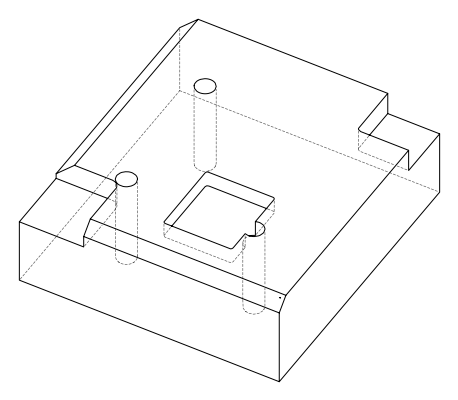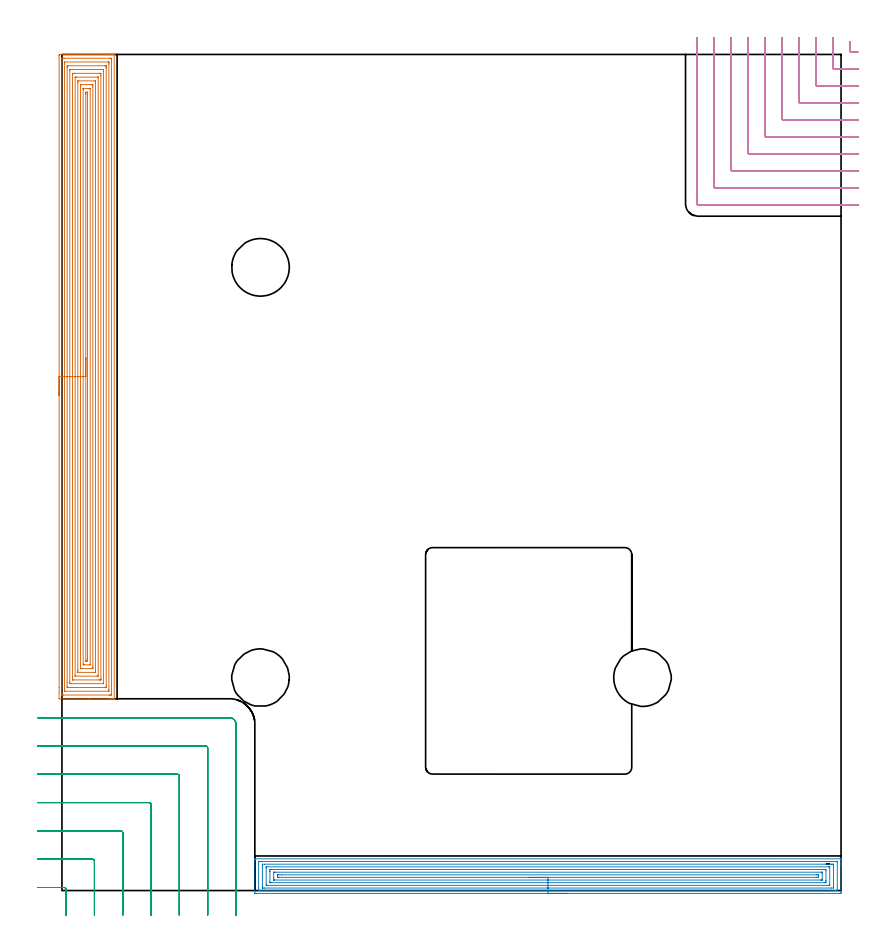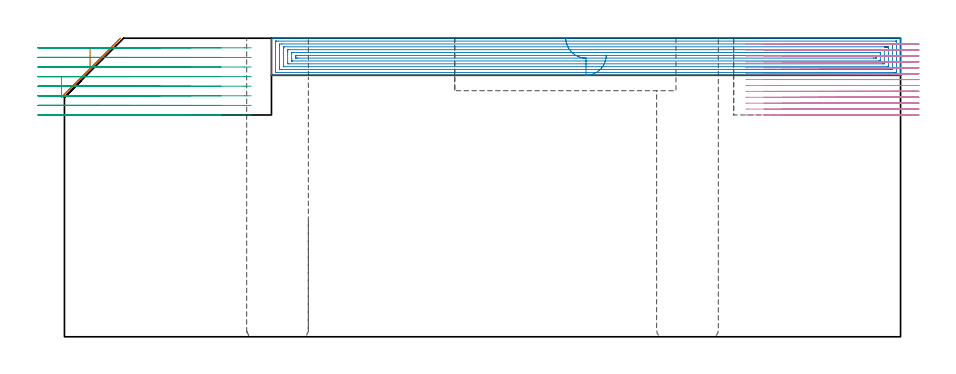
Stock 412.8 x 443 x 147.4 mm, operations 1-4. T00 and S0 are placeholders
(PLAN: 8 operations, 4 tool changes, 215.3 min)
(1 AREA_MILL | FG_CHAMFER_SURFACE | UGT0205_001 | 30.36 min | 149189 mm3)
(2 AREA_MILL_1 | FG_CHAMFER_SURFACE_1 | UGT0205_001 | 17.67 min | 53289 mm3)
(3 MILL_CORNER_NOTCH_RECTANGULAR | CORNER_NOTCH_RECTANGULAR | UGT0201_094 | Follow Part, ap 5, ae 75% | 14.86 min | 387162 mm3)
(4 MILL_CORNER_NOTCH_RECTANGULAR_1 | CORNER_NOTCH_RECTANGULAR_1 | NXT0201_011 | Follow Part, ap 3, ae 75% | 27.4 min | 267300 mm3)
(5 MILL_RECTANGULAR_POCKET | POCKET_RECTANGULAR_STRAIGHT | NXT0201_008 | Follow Part, ap 1.5, ae 75% | 105.24 min | 339168 mm3)
(6 MILL_THROUGH_HOLE_FROM_SOLID_MATERIAL | STEP1HOLE | NXT0201_007 | Circular | 6.58 min | 107279 mm3)
(7 MILL_THROUGH_HOLE_FROM_SOLID_MATERIAL_1 | STEP1HOLE_1 | NXT0201_007 | Circular | 6.58 min | 102203 mm3)
(8 MILL_THROUGH_HOLE_FROM_SOLID_MATERIAL_2 | STEP1HOLE_2 | NXT0201_007 | Circular | 6.58 min | 107343 mm3)
(TOOL UGT0205_001 | Chamfer Mill 20 x 3 x 45 deg. | D20 FL50 Z2)
(TOOL UGT0201_094 | End mill 20 mm | D20 FL38 Z4)
(TOOL NXT0201_011 | ENDMILL 12mm [2P460-1200-NA 1630] | D12 FL38 Z6)
(TOOL NXT0201_008 | ENDMILL 6mm [2P460-0600-NA 1630] | D6 FL26 Z6)
(TOOL NXT0201_007 | ENDMILL 25mm [R216.25-25050GCK54P 1620] | D25 R3 FL54 Z5)
(OP 1 AREA_MILL)
G17 G21 G94 G90
T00 M6
G54
G17 G0 G90 X-1.5 Y262.3 S1061 M3
G43 Z157.4 H0
Z128.2
G94 G1 Y262.338 Z127.328 F250.
Y262.452 Z126.464
Y262.641 Z125.612
Y262.903 Z124.78
Y263.237 Z123.974
Y263.64 Z123.2
Y264.109 Z122.464
Y264.64 Z121.772
Y265.229 Z121.129
Y265.872 Z120.54
Y266.564 Z120.009
Y267.3 Z119.54
Y268.074 Z119.137
Y268.88 Z118.803
Y269.712 Z118.541
Y270.564 Z118.352
Y271.428 Z118.238
Y272.3 Z118.2
Y442.389
X-1.496 Y442.808 Z118.202
X-1.492 Y442.99 Z118.206
X-1.306 Y443. Z118.391
X23.091 Z142.787
X24.579 Z144.273
X25.136 Z144.833
X25.461 Z145.158
X26.019 Z145.715
X26.344 Z146.039
X26.996 Z146.695
X27.352 Z147.051
X27.689 Y442.994 Z147.38
X27.697 Y442.992 Z147.388
X27.7 Y442.835 Z147.4
Y101.765
X27.697 Y101.608 Z147.388
X27.689 Y101.606 Z147.38
X27.351 Y101.6 Z147.051
X26.996 Z146.695
X26.344 Z146.039
X25.136 Z144.833
X24.579 Z144.273
X14.362 Z134.059
X-1.307 Y101.601 Z118.39
X-1.492 Y101.61 Z118.206
X-1.499 Y101.795 Z118.199
X-1.5 Y107.526 Z118.2
Y272.3
X-0.086 Z119.614
X-0.085 Y440.812 Z119.615
X-0.084 Y440.916 Z119.616
X-0.081 Y440.967 Z119.619
X-0.08 Y440.985 Z119.62
X-0.046 Y440.99 Z119.654
X0.348 Y440.998 Z120.048
X0.739 Y440.999 Z120.439
X1.229 Y441. Z120.929
X25.461 Y440.999 Z145.161
X25.955 Y440.997 Z145.655
X26.176 Y440.99 Z145.876
X26.279 Y440.983 Z145.979
X26.285 Y440.664 Z145.985
Y440.603
Y103.788
X26.284 Y103.684 Z145.984
X26.281 Y103.633 Z145.981
X26.28 Y103.615 Z145.98
X26.246 Y103.61 Z145.946
X25.852 Y103.602 Z145.552
X25.461 Y103.601 Z145.161
X24.971 Y103.6 Z144.671
X0.739 Y103.601 Z120.439
X0.245 Y103.603 Z119.945
X0.024 Y103.61 Z119.724
X-0.079 Y103.617 Z119.621
X-0.085 Y103.937 Z119.615
Y103.997
X-0.086 Y272.3 Z119.614
X1.329 Z121.029
Y438.221
X1.332 Y438.817 Z121.032
X1.335 Y438.964 Z121.035
X1.339 Y438.99 Z121.039
X1.381 Y438.995 Z121.081
X1.442 Y438.999 Z121.142
X24.398 Y439. Z144.098
X24.579 Y438.997 Z144.279
X24.759 Y438.992 Z144.459
X24.865 Y438.986 Z144.565
X24.868 Y438.916 Z144.568
X24.87 Y438.817 Z144.57
X24.871 Y438.521 Z144.571
X24.872 Y437.925 Z144.572
X24.871 Y106.379 Z144.571
X24.868 Y105.783 Z144.568
X24.865 Y105.636 Z144.565
X24.861 Y105.61 Z144.561
X24.819 Y105.605 Z144.519
X24.758 Y105.601 Z144.458
X1.802 Y105.6 Z121.502
X1.622 Y105.603 Z121.322
X1.441 Y105.608 Z121.141
X1.335 Y105.614 Z121.035
X1.332 Y105.684 Z121.032
X1.33 Y105.783 Z121.03
X1.329 Y106.079 Z121.029
X1.328 Y106.675 Z121.028
X1.329 Y272.3 Z121.029
X2.743 Z122.443
X2.744 Y436.139 Z122.444
X2.749 Y436.784 Z122.449
X2.756 Y436.99 Z122.456
X2.962 Y436.995 Z122.662
X3.387 Y437. Z123.087
X3.419 Z123.119
X22.844 Z142.544
X23.244 Y436.995 Z142.944
X23.439 Y436.99 Z143.139
X23.45 Y436.881 Z143.15
X23.456 Y436.381 Z143.156
X23.457 Y436.139 Z143.157
Y435.487
X23.456 Y108.461 Z143.156
X23.451 Y107.816 Z143.151
X23.444 Y107.61 Z143.144
X23.238 Y107.605 Z142.938
X22.813 Y107.6 Z142.513
X22.781 Z142.481
X3.356 Z123.056
X2.956 Y107.605 Z122.656
X2.761 Y107.61 Z122.461
X2.75 Y107.719 Z122.45
X2.744 Y108.219 Z122.444
X2.743 Y110.247 Z122.443
Y272.3
X4.157 Z123.857
Y434.583
X4.16 Y434.812 Z123.86
X4.164 Y434.964 Z123.864
X4.167 Y434.992 Z123.867
X4.172 Y434.994 Z123.872
X4.191 Y434.997 Z123.891
X4.27 Y434.999 Z123.97
X21.29 Y435. Z140.99
X21.93 Y434.996 Z141.63
X22.02 Y434.993 Z141.72
X22.029 Y434.991 Z141.729
X22.036 Y434.97 Z141.736
X22.039 Y434.85 Z141.739
X22.042 Y434.697 Z141.742
X22.043 Y434.468 Z141.743
Y434.353
Y110.017
X22.04 Y109.788 Z141.74
X22.036 Y109.636 Z141.736
X22.033 Y109.608 Z141.733
X22.028 Y109.606 Z141.728
X22.009 Y109.603 Z141.709
X21.93 Y109.601 Z141.63
X4.91 Y109.6 Z124.61
X4.27 Y109.604 Z123.97
X4.18 Y109.607 Z123.88
X4.171 Y109.609 Z123.871
X4.164 Y109.629 Z123.864
X4.161 Y109.75 Z123.861
X4.158 Y109.902 Z123.858
X4.157 Y110.362 Z123.857
Y272.3
X5.571 Z125.271
X5.572 Y432.568 Z125.272
X5.573 Y432.803 Z125.273
X5.575 Y432.92 Z125.275
X5.578 Y432.976 Z125.278
X5.584 Y432.991 Z125.284
X5.613 Y432.995 Z125.313
X6.036 Y432.999 Z125.736
X6.492 Y433. Z126.192
X20.164 Y432.999 Z139.864
X20.621 Y432.998 Z140.321
X20.625 Y432.994 Z140.325
X20.627 Y432.992 Z140.327
X20.629 Y431.675 Z140.329
Y112.033
X20.627 Y111.797 Z140.327
X20.625 Y111.68 Z140.325
X20.622 Y111.624 Z140.322
X20.616 Y111.609 Z140.316
X20.587 Y111.605 Z140.287
X20.164 Y111.601 Z139.864
X19.708 Y111.6 Z139.408
X6.036 Z125.736
X5.579 Y111.602 Z125.279
X5.575 Y111.606 Z125.275
X5.573 Y111.608 Z125.273
X5.571 Y112.925 Z125.271
Y272.3
X6.985 Z126.685
X6.986 Y430.714 Z126.686
X6.987 Y430.782 Z126.687
X6.992 Y430.979 Z126.692
X7.371 Y430.993 Z127.071
X7.588 Y430.999 Z127.288
X19.154 Z138.854
X19.175 Y430.998 Z138.875
X19.194 Y430.994 Z138.894
X19.208 Y430.988 Z138.908
X19.21 Y430.966 Z138.91
X19.214 Y430.849 Z138.914
Y113.886
X19.213 Y113.818 Z138.913
X19.208 Y113.622 Z138.908
X18.829 Y113.607 Z138.529
X18.612 Y113.601 Z138.312
X7.046 Z126.746
X7.025 Y113.602 Z126.725
X7.006 Y113.606 Z126.706
X6.992 Y113.612 Z126.692
X6.99 Y113.634 Z126.69
X6.986 Y113.751 Z126.686
X6.985 Y272.3 Z126.685
X8.4 Z128.1
Y428.103
X8.401 Y428.391 Z128.101
X8.407 Y428.996 Z128.107
X8.681 Y429. Z128.381
X17.511 Z137.211
X17.793 Y428.996 Z137.493
X17.798 Y428.71 Z137.498
X17.8 Y428.103 Z137.5
Y427.814
Y116.497
X17.799 Y116.209 Z137.499
X17.793 Y115.604 Z137.493
X17.519 Y115.6 Z137.219
X8.685 Z128.385
X8.407 Y115.604 Z128.107
X8.402 Y115.89 Z128.102
X8.4 Y116.497 Z128.1
Y116.786
Y272.3
X9.814 Z129.514
Y426.069
X9.815 Y426.318 Z129.515
X9.82 Y426.956 Z129.52
X9.824 Y426.99 Z129.524
X9.861 Y426.993 Z129.561
X9.945 Y426.997 Z129.645
X10.114 Y426.999 Z129.814
X10.451 Y427. Z130.151
X15.074 Z134.774
X15.749 Y426.997 Z135.449
X15.962 Y426.995 Z135.662
X16.379 Y426.973 Z136.079
X16.384 Y426.568 Z136.084
X16.386 Y425.425 Z136.086
Y118.531
X16.385 Y118.283 Z136.085
X16.38 Y117.644 Z136.08
X16.376 Y117.61 Z136.076
X16.339 Y117.607 Z136.039
X16.255 Y117.603 Z135.955
X16.086 Y117.601 Z135.786
X15.749 Y117.6 Z135.449
X11.126 Z130.826
X10.451 Y117.603 Z130.151
X10.238 Y117.605 Z129.938
X9.821 Y117.627 Z129.521
X9.816 Y118.032 Z129.516
X9.814 Y119.175 Z129.514
Y272.3
X11.228 Z130.928
Y424.639
X11.23 Y424.746 Z130.93
X11.235 Y424.96 Z130.935
X11.239 Y424.992 Z130.939
X11.248 Y424.994 Z130.948
X11.276 Y424.997 Z130.976
X11.334 Y424.999 Z131.034
X14.404 Z134.104
X14.866 Y424.995 Z134.566
X14.931 Y424.991 Z134.631
X14.965 Y424.987 Z134.665
X14.972 Y424.532 Z134.672
Y119.961
X14.97 Y119.854 Z134.67
X14.965 Y119.64 Z134.665
X14.961 Y119.608 Z134.661
X14.952 Y119.606 Z134.652
X14.924 Y119.603 Z134.624
X14.866 Y119.601 Z134.566
X11.797 Z131.497
X11.334 Y119.605 Z131.034
X11.269 Y119.608 Z130.969
X11.235 Y119.612 Z130.935
X11.228 Y120.068 Z130.928
Y272.3
X12.642 Z132.342
Y421.853
X12.643 Y422.315 Z132.343
X12.647 Y422.746 Z132.347
X12.649 Y422.968 Z132.349
X12.858 Y422.991 Z132.558
X13.1 Y422.995 Z132.8
X13.351 Y422.994 Z133.051
X13.518 Y422.99 Z133.218
X13.552 Y422.98 Z133.252
X13.554 Y422.956 Z133.254
X13.556 Y422.9 Z133.256
X13.557 Y422.746 Z133.257
X13.558 Y122.747 Z133.258
X13.557 Y122.285 Z133.257
X13.553 Y121.854 Z133.253
X13.551 Y121.632 Z133.251
X13.342 Y121.609 Z133.042
X13.1 Y121.605 Z132.8
X12.849 Y121.606 Z132.549
X12.682 Y121.61 Z132.382
X12.648 Y121.62 Z132.348
X12.646 Y121.644 Z132.346
X12.644 Y121.7 Z132.344
X12.643 Y121.854 Z132.343
X12.642 Y272.3 Z132.342
Y273.172 Z132.38
Y274.037 Z132.494
Y274.888 Z132.683
Y275.72 Z132.945
Y276.526 Z133.279
Y277.3 Z133.682
Y278.036 Z134.151
Y278.728 Z134.682
Y279.371 Z135.271
Y279.96 Z135.914
Y280.492 Z136.606
Y280.96 Z137.342
Y281.363 Z138.116
Y281.697 Z138.922
Y281.959 Z139.754
Y282.148 Z140.606
Y282.262 Z141.471
Y282.3 Z142.342
G0 Z157.4
M5
M2
(OP 2 AREA_MILL_1)
G17 G21 G94 G90
T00 M6
G54
G17 G0 G90 X267.5 Y-1.5 S1061 M3
G43 Z157.4 H0
Z139.1
G94 G1 X267.462 Z138.228 F250.
X267.348 Z137.364
X267.159 Z136.512
X266.897 Z135.68
X266.563 Z134.874
X266.16 Z134.1
X265.692 Z133.364
X265.16 Z132.672
X264.571 Z132.029
X263.928 Z131.44
X263.236 Z130.908
X262.5 Z130.44
X261.726 Z130.037
X260.92 Z129.703
X260.088 Z129.441
X259.236 Z129.252
X258.372 Z129.138
X257.5 Z129.1
X102.828
X102.32 Y-1.495 Z129.103
X102.21 Y-1.492 Z129.106
X102.2 Y-1.377 Z129.22
Y13.171 Z143.766
Y15.54 Z146.134
Y16.249 Z146.849
Y16.49 Z147.089
X102.203 Y16.647 Z147.24
X102.21 Y16.798 Z147.389
X102.381 Y16.8 Z147.4
X412.619
X412.79 Y16.798 Z147.389
X412.797 Y16.647 Z147.24
X412.8 Y16.49 Z147.089
Y16.249 Z146.848
Y15.54 Z146.134
Y14.308 Z144.905
Y13.786 Z144.381
Y13.171 Z143.766
Y-0.501 Z130.097
X412.795 Y-1.116 Z129.481
X412.79 Y-1.493 Z129.105
X412.56 Y-1.496 Z129.102
X412.172 Y-1.5 Z129.1
X257.5
Y-0.086 Z130.514
X104.616 Y-0.085 Z130.515
X104.458 Y-0.084 Z130.516
X104.258 Y-0.08 Z130.52
X104.215 Y-0.079 Z130.521
X104.209 Y-0.052 Z130.548
X104.205 Y-0.018 Z130.582
X104.201 Y0.168 Z130.768
X104.2 Y15.07 Z145.67
X104.203 Y15.207 Z145.807
X104.207 Y15.315 Z145.915
X104.211 Y15.379 Z145.979
X104.248 Y15.38 Z145.98
X104.616 Y15.385 Z145.985
X104.773
X105.51 Y15.386 Z145.986
X410.384 Y15.385 Z145.985
X410.542 Y15.384 Z145.984
X410.742 Y15.38 Z145.98
X410.785 Y15.379 Z145.979
X410.791 Y15.352 Z145.952
X410.795 Y15.318 Z145.918
X410.799 Y15.133 Z145.733
X410.8 Y0.23 Z130.83
X410.797 Y0.093 Z130.693
X410.793 Y-0.015 Z130.585
X410.789 Y-0.079 Z130.521
X410.752 Y-0.08 Z130.52
X410.384 Y-0.084 Z130.516
X410.227 Y-0.085 Z130.515
X409.49 Y-0.086 Z130.514
X257.5
Y1.328 Z131.928
X107.298 Y1.329 Z131.929
X106.592 Y1.33 Z131.93
X106.404 Y1.332 Z131.932
X106.225 Y1.335 Z131.935
X106.21 Y1.514 Z132.114
X106.203 Y1.711 Z132.311
X106.2 Y2.39 Z132.99
Y2.59 Z133.19
X106.201 Y13.109 Z143.709
X106.21 Y13.786 Z144.386
X106.222 Y13.965 Z144.565
X107.298 Y13.971 Z144.571
X407.702
X408.408 Y13.97 Z144.57
X408.596 Y13.968 Z144.568
X408.775 Y13.965 Z144.565
X408.79 Y13.786 Z144.386
X408.797 Y13.59 Z144.19
X408.8 Y12.91 Z143.51
Y12.71 Z143.31
X408.799 Y2.191 Z132.791
X408.79 Y1.514 Z132.114
X408.778 Y1.336 Z131.936
X407.702 Y1.329 Z131.929
X257.5 Y1.328 Z131.928
Y2.743 Z133.343
X108.727
X108.349 Y2.744 Z133.344
X108.285 Y2.746 Z133.346
X108.224 Y2.749 Z133.349
X108.21 Y2.834 Z133.434
X108.2 Y3.259 Z133.859
Y12.026 Z142.626
X108.203 Y12.468 Z143.068
X108.206 Y12.521 Z143.121
X108.209 Y12.544 Z143.144
X108.233 Y12.55 Z143.15
X108.374 Y12.554 Z143.154
X108.552 Y12.557 Z143.157
X406.273
X406.651 Y12.556 Z143.156
X406.715 Y12.554 Z143.154
X406.776 Y12.551 Z143.151
X406.79 Y12.466 Z143.066
X406.8 Y12.041 Z142.641
Y3.275 Z133.875
X406.797 Y2.832 Z133.432
X406.794 Y2.779 Z133.379
X406.791 Y2.756 Z133.356
X406.767 Y2.75 Z133.35
X406.626 Y2.746 Z133.346
X406.448 Y2.743 Z133.343
X257.5
Y4.157 Z134.757
X110.861
X110.432 Y4.161 Z134.761
X110.226 Y4.164 Z134.764
X110.21 Y4.279 Z134.879
X110.201 Y4.804 Z135.404
X110.2 Y10.064 Z140.664
X110.201 Y10.28 Z140.88
X110.209 Y10.932 Z141.532
X110.224 Y11.136 Z141.736
X110.434 Y11.139 Z141.739
X110.888 Y11.143 Z141.743
X404.139
X404.568 Y11.139 Z141.739
X404.774 Y11.136 Z141.736
X404.79 Y11.021 Z141.621
X404.799 Y10.496 Z141.096
X404.8 Y5.236 Z135.836
X404.799 Y5.02 Z135.62
X404.791 Y4.368 Z134.968
X404.776 Y4.164 Z134.764
X404.566 Y4.161 Z134.761
X404.112 Y4.157 Z134.757
X257.5
Y5.571 Z136.171
X112.663 Y5.572 Z136.172
X112.33 Y5.574 Z136.174
X112.236 Y5.576 Z136.176
X112.215 Y5.578 Z136.178
X112.21 Y5.588 Z136.188
X112.206 Y5.625 Z136.225
X112.202 Y5.746 Z136.346
X112.2 Y6.773 Z137.373
Y9.403 Z140.003
X112.201 Y9.63 Z140.23
X112.203 Y9.687 Z140.287
X112.207 Y9.714 Z140.314
X112.21 Y9.722 Z140.322
X112.221 Y9.724 Z140.324
X112.332 Y9.727 Z140.327
X112.663 Y9.729 Z140.329
X113.224
X402.337 Y9.728 Z140.328
X402.669 Y9.726 Z140.326
X402.764 Y9.724 Z140.324
X402.785 Y9.722 Z140.322
X402.79 Y9.712 Z140.312
X402.794 Y9.675 Z140.275
X402.798 Y9.554 Z140.154
X402.8 Y9.403 Z140.003
Y8.95 Z139.55
Y5.897 Z136.497
X402.799 Y5.67 Z136.27
X402.797 Y5.613 Z136.213
X402.793 Y5.586 Z136.186
X402.79 Y5.578 Z136.178
X402.779 Y5.576 Z136.176
X402.668 Y5.573 Z136.173
X402.337 Y5.571 Z136.171
X401.776
X257.5
Y6.985 Z137.585
X115.129
X114.451 Y6.987 Z137.587
X114.23 Y6.989 Z137.589
X114.209 Y6.992 Z137.592
X114.207 Y6.998 Z137.598
X114.202 Y7.018 Z137.618
X114.2 Y7.65 Z138.25
X114.201 Y7.895 Z138.495
X114.206 Y8.141 Z138.741
X114.21 Y8.299 Z138.899
X114.282 Y8.308 Z138.908
X114.451 Y8.311 Z138.911
X114.668 Y8.313 Z138.913
X116.455 Y8.315 Z138.915
X399.872
X400.549 Y8.313 Z138.913
X400.77 Y8.311 Z138.911
X400.791 Y8.308 Z138.908
X400.793 Y8.302 Z138.902
X400.798 Y8.283 Z138.883
X400.799 Y7.65 Z138.25
Y7.405 Z138.005
X400.794 Y7.159 Z137.759
X400.79 Y7.001 Z137.601
X400.718 Y6.992 Z137.592
X400.549 Y6.989 Z137.589
X400.332 Y6.987 Z137.587
X399.655 Y6.985 Z137.585
X399.439
X257.5
X256.628 Z137.623
X255.764 Z137.737
X254.912 Z137.926
X254.08 Z138.188
X253.274 Z138.522
X252.5 Z138.925
X251.764 Z139.394
X251.072 Z139.925
X250.429 Z140.514
X249.84 Z141.157
X249.308 Z141.85
X248.84 Z142.585
X248.437 Z143.359
X248.103 Z144.165
X247.841 Z144.997
X247.652 Z145.849
X247.538 Z146.714
X247.5 Z147.585
G0 Z157.4
M5
M2
(OP 3 MILL_CORNER_NOTCH_RECTANGULAR)
G17 G21 G94 G90
T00 M6
G54
G17 G0 G90 X2.2 Y-13. S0 M3
G43 Z157.4 H0
Z142.662
G94 G1 Y-10. F250.
Y0.607 F500.
G3 X1.207 Y1.6 R1.
G1 X-10.
X-13. F250.
G0 Z157.4
X17.2 Y-13.
Z142.662
G1 Y-10.
Y15.606 F500.
G3 X16.206 Y16.6 R1.
G1 X-10.
X-13. F250.
G0 Z157.4
X32.2 Y-13.
Z142.662
G1 Y-10.
Y30.606 F500.
G3 X31.206 Y31.6 R1.
G1 X-10.
X-13. F250.
G0 Z157.4
X47.2 Y-13.
Z142.662
G1 Y-10.
Y45.606 F500.
G3 X46.206 Y46.6 R1.
G1 X-10.
X-13. F250.
G0 Z157.4
X62.2 Y-13.
Z142.662
G1 Y-10.
Y60.605 F500.
G3 X61.205 Y61.6 R1.
G1 X-10.
X-13. F250.
G0 Z157.4
X77.2 Y-13.
Z142.662
G1 Y-10.
Y75.605 F500.
G3 X76.205 Y76.6 R1.
G1 X-10.
X-13. F250.
G0 Z157.4
X92.2 Y-13.
Z142.662
G1 Y-10.
Y88.2 F500.
G3 X88.8 Y91.6 R3.4
G1 X-10.
X-13. F250.
G0 Z157.4
X2.2 Y-13.
Z137.925
G1 Y-10.
Y0.607 F500.
G3 X1.207 Y1.6 R1.
G1 X-10.
X-13. F250.
G0 Z157.4
X17.2 Y-13.
Z137.925
G1 Y-10.
Y15.606 F500.
G3 X16.206 Y16.6 R1.
G1 X-10.
X-13. F250.
G0 Z157.4
X32.2 Y-13.
Z137.925
G1 Y-10.
Y30.606 F500.
G3 X31.206 Y31.6 R1.
G1 X-10.
X-13. F250.
G0 Z157.4
X47.2 Y-13.
Z137.925
G1 Y-10.
Y45.606 F500.
G3 X46.206 Y46.6 R1.
G1 X-10.
X-13. F250.
G0 Z157.4
X62.2 Y-13.
Z137.925
G1 Y-10.
Y60.605 F500.
G3 X61.205 Y61.6 R1.
G1 X-10.
X-13. F250.
G0 Z157.4
X77.2 Y-13.
Z137.925
G1 Y-10.
Y75.605 F500.
G3 X76.205 Y76.6 R1.
G1 X-10.
X-13. F250.
G0 Z157.4
X92.2 Y-13.
Z137.925
G1 Y-10.
Y88.2 F500.
G3 X88.8 Y91.6 R3.4
G1 X-10.
X-13. F250.
G0 Z157.4
X2.2 Y-13.
Z133.187
G1 Y-10.
Y0.607 F500.
G3 X1.207 Y1.6 R1.
G1 X-10.
X-13. F250.
G0 Z157.4
X17.2 Y-13.
Z133.187
G1 Y-10.
Y15.606 F500.
G3 X16.206 Y16.6 R1.
G1 X-10.
X-13. F250.
G0 Z157.4
X32.2 Y-13.
Z133.187
G1 Y-10.
Y30.606 F500.
G3 X31.206 Y31.6 R1.
G1 X-10.
X-13. F250.
G0 Z157.4
X47.2 Y-13.
Z133.187
G1 Y-10.
Y45.606 F500.
G3 X46.206 Y46.6 R1.
G1 X-10.
X-13. F250.
G0 Z157.4
X62.2 Y-13.
Z133.187
G1 Y-10.
Y60.605 F500.
G3 X61.205 Y61.6 R1.
G1 X-10.
X-13. F250.
G0 Z157.4
X77.2 Y-13.
Z133.187
G1 Y-10.
Y75.605 F500.
G3 X76.205 Y76.6 R1.
G1 X-10.
X-13. F250.
G0 Z157.4
X92.2 Y-13.
Z133.187
G1 Y-10.
Y88.2 F500.
G3 X88.8 Y91.6 R3.4
G1 X-10.
X-13. F250.
G0 Z157.4
X2.2 Y-13.
Z128.45
G1 Y-10.
Y0.607 F500.
G3 X1.207 Y1.6 R1.
G1 X-10.
X-13. F250.
G0 Z157.4
X17.2 Y-13.
Z128.45
G1 Y-10.
Y15.606 F500.
G3 X16.206 Y16.6 R1.
G1 X-10.
X-13. F250.
G0 Z157.4
X32.2 Y-13.
Z128.45
G1 Y-10.
Y30.606 F500.
G3 X31.206 Y31.6 R1.
G1 X-10.
X-13. F250.
G0 Z157.4
X47.2 Y-13.
Z128.45
G1 Y-10.
Y45.606 F500.
G3 X46.206 Y46.6 R1.
G1 X-10.
X-13. F250.
G0 Z157.4
X62.2 Y-13.
Z128.45
G1 Y-10.
Y60.605 F500.
G3 X61.205 Y61.6 R1.
G1 X-10.
X-13. F250.
G0 Z157.4
X77.2 Y-13.
Z128.45
G1 Y-10.
Y75.605 F500.
G3 X76.205 Y76.6 R1.
G1 X-10.
X-13. F250.
G0 Z157.4
X92.2 Y-13.
Z128.45
G1 Y-10.
Y88.2 F500.
G3 X88.8 Y91.6 R3.4
G1 X-10.
X-13. F250.
G0 Z157.4
X2.2 Y-13.
Z123.712
G1 Y-10.
Y0.607 F500.
G3 X1.207 Y1.6 R1.
G1 X-10.
X-13. F250.
G0 Z157.4
X17.2 Y-13.
Z123.712
G1 Y-10.
Y15.606 F500.
G3 X16.206 Y16.6 R1.
G1 X-10.
X-13. F250.
G0 Z157.4
X32.2 Y-13.
Z123.712
G1 Y-10.
Y30.606 F500.
G3 X31.206 Y31.6 R1.
G1 X-10.
X-13. F250.
G0 Z157.4
X47.2 Y-13.
Z123.712
G1 Y-10.
Y45.606 F500.
G3 X46.206 Y46.6 R1.
G1 X-10.
X-13. F250.
G0 Z157.4
X62.2 Y-13.
Z123.712
G1 Y-10.
Y60.605 F500.
G3 X61.205 Y61.6 R1.
G1 X-10.
X-13. F250.
G0 Z157.4
X77.2 Y-13.
Z123.712
G1 Y-10.
Y75.605 F500.
G3 X76.205 Y76.6 R1.
G1 X-10.
X-13. F250.
G0 Z157.4
X92.2 Y-13.
Z123.712
G1 Y-10.
Y88.2 F500.
G3 X88.8 Y91.6 R3.4
G1 X-10.
X-13. F250.
G0 Z157.4
X2.2 Y-13.
Z118.975
G1 Y-10.
Y0.607 F500.
G3 X1.207 Y1.6 R1.
G1 X-10.
X-13. F250.
G0 Z157.4
X17.2 Y-13.
Z118.975
G1 Y-10.
Y15.606 F500.
G3 X16.206 Y16.6 R1.
G1 X-10.
X-13. F250.
G0 Z157.4
X32.2 Y-13.
Z118.975
G1 Y-10.
Y30.606 F500.
G3 X31.206 Y31.6 R1.
G1 X-10.
X-13. F250.
G0 Z157.4
X47.2 Y-13.
Z118.975
G1 Y-10.
Y45.606 F500.
G3 X46.206 Y46.6 R1.
G1 X-10.
X-13. F250.
G0 Z157.4
X62.2 Y-13.
Z118.975
G1 Y-10.
Y60.605 F500.
G3 X61.205 Y61.6 R1.
G1 X-10.
X-13. F250.
G0 Z157.4
X77.2 Y-13.
Z118.975
G1 Y-10.
Y75.605 F500.
G3 X76.205 Y76.6 R1.
G1 X-10.
X-13. F250.
G0 Z157.4
X92.2 Y-13.
Z118.975
G1 Y-10.
Y88.2 F500.
G3 X88.8 Y91.6 R3.4
G1 X-10.
X-13. F250.
G0 Z157.4
X2.2 Y-13.
Z114.237
G1 Y-10.
Y0.607 F500.
G3 X1.207 Y1.6 R1.
G1 X-10.
X-13. F250.
G0 Z157.4
X17.2 Y-13.
Z114.237
G1 Y-10.
Y15.607 F500.
G3 X16.206 Y16.6 R1.
G1 X-10.
X-13. F250.
G0 Z157.4
X32.2 Y-13.
Z114.237
G1 Y-10.
Y30.606 F500.
G3 X31.206 Y31.6 R1.
G1 X-10.
X-13. F250.
G0 Z157.4
X47.2 Y-13.
Z114.237
G1 Y-10.
Y45.606 F500.
G3 X46.206 Y46.6 R1.
G1 X-10.
X-13. F250.
G0 Z157.4
X62.2 Y-13.
Z114.237
G1 Y-10.
Y60.605 F500.
G3 X61.205 Y61.6 R1.
G1 X-10.
X-13. F250.
G0 Z157.4
X77.2 Y-13.
Z114.237
G1 Y-10.
Y75.605 F500.
G3 X76.205 Y76.6 R1.
G1 X-10.
X-13. F250.
G0 Z157.4
X92.2 Y-13.
Z114.237
G1 Y-10.
Y88.2 F500.
G3 X88.8 Y91.6 R3.4
G1 X-10.
X-13. F250.
G0 Z157.4
X2.2 Y-13.
Z109.5
G1 Y-10.
Y0.607 F500.
G3 X1.207 Y1.6 R1.
G1 X-10.
X-13. F250.
G0 Z157.4
X17.2 Y-13.
Z109.5
G1 Y-10.
Y15.607 F500.
G3 X16.206 Y16.6 R1.
G1 X-10.
X-13. F250.
G0 Z157.4
X32.2 Y-13.
Z109.5
G1 Y-10.
Y30.606 F500.
G3 X31.206 Y31.6 R1.
G1 X-10.
X-13. F250.
G0 Z157.4
X47.2 Y-13.
Z109.5
G1 Y-10.
Y45.606 F500.
G3 X46.206 Y46.6 R1.
G1 X-10.
X-13. F250.
G0 Z157.4
X62.2 Y-13.
Z109.5
G1 Y-10.
Y60.605 F500.
G3 X61.205 Y61.6 R1.
G1 X-10.
X-13. F250.
G0 Z157.4
X77.2 Y-13.
Z109.5
G1 Y-10.
Y75.605 F500.
G3 X76.205 Y76.6 R1.
G1 X-10.
X-13. F250.
G0 Z157.4
X92.2 Y-13.
Z109.5
G1 Y-10.
Y88.2 F500.
G3 X88.8 Y91.6 R3.4
G1 X-10.
X-13. F250.
G0 Z157.4
M5
M2
(OP 4 MILL_CORNER_NOTCH_RECTANGULAR_1)
G17 G21 G94 G90
T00 M6
G54
G17 G0 G90 X417.4 Y449.852 S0 M3
G43 Z157.4 H1
Z144.485
G94 G1 Y446.852 F250.
Y444.894
G3 X417.994 Y444.3 R0.6
G1 X418.657
X421.657
G0 Z157.4
X408.4 Y452.
Z144.485
G1 Y449.
Y435.894 F500.
G3 X408.994 Y435.3 R0.6
G1 X418.8
X421.8 F250.
G0 Z157.4
X399.4 Y452.
Z144.485
G1 Y449.
Y426.895 F500.
G3 X399.995 Y426.3 R0.6
G1 X418.8
X421.8 F250.
G0 Z157.4
X390.4 Y452.
Z144.485
G1 Y449.
Y417.895 F500.
G3 X390.995 Y417.3 R0.6
G1 X418.8
X421.8 F250.
G0 Z157.4
X381.4 Y452.
Z144.485
G1 Y449.
Y408.895 F500.
G3 X381.995 Y408.3 R0.6
G1 X418.8
X421.8 F250.
G0 Z157.4
X372.4 Y452.
Z144.485
G1 Y449.
Y399.896 F500.
G3 X372.996 Y399.3 R0.6
G1 X418.8
X421.8 F250.
G0 Z157.4
X363.4 Y452.
Z144.485
G1 Y449.
Y390.896 F500.
G3 X363.996 Y390.3 R0.6
G1 X418.8
X421.8 F250.
G0 Z157.4
X354.4 Y452.
Z144.485
G1 Y449.
Y381.896 F500.
G3 X354.996 Y381.3 R0.6
G1 X418.8
X421.8 F250.
G0 Z157.4
X345.4 Y452.
Z144.485
G1 Y449.
Y372.896 F500.
G3 X345.996 Y372.3 R0.6
G1 X418.8
X421.8 F250.
G0 Z157.4
X336.4 Y452.
Z144.485
G1 Y449.
Y363.896 F500.
G3 X336.996 Y363.3 R0.6
G1 X418.8
X421.8 F250.
G0 Z157.4
X417.4 Y449.852
Z141.569
G1 Y446.852
Y444.894
G3 X417.994 Y444.3 R0.6
G1 X418.657
X421.657
G0 Z157.4
X408.4 Y452.
Z141.569
G1 Y449.
Y435.895 F500.
G3 X408.995 Y435.3 R0.6
G1 X418.8
X421.8 F250.
G0 Z157.4
X399.4 Y452.
Z141.569
G1 Y449.
Y426.895 F500.
G3 X399.995 Y426.3 R0.6
G1 X418.8
X421.8 F250.
G0 Z157.4
X390.4 Y452.
Z141.569
G1 Y449.
Y417.895 F500.
G3 X390.995 Y417.3 R0.6
G1 X418.8
X421.8 F250.
G0 Z157.4
X381.4 Y452.
Z141.569
G1 Y449.
Y408.895 F500.
G3 X381.995 Y408.3 R0.6
G1 X418.8
X421.8 F250.
G0 Z157.4
X372.4 Y452.
Z141.569
G1 Y449.
Y399.896 F500.
G3 X372.996 Y399.3 R0.6
G1 X418.8
X421.8 F250.
G0 Z157.4
X363.4 Y452.
Z141.569
G1 Y449.
Y390.896 F500.
G3 X363.996 Y390.3 R0.6
G1 X418.8
X421.8 F250.
G0 Z157.4
X354.4 Y452.
Z141.569
G1 Y449.
Y381.896 F500.
G3 X354.996 Y381.3 R0.6
G1 X418.8
X421.8 F250.
G0 Z157.4
X345.4 Y452.
Z141.569
G1 Y449.
Y372.896 F500.
G3 X345.996 Y372.3 R0.6
G1 X418.8
X421.8 F250.
G0 Z157.4
X336.4 Y452.
Z141.569
G1 Y449.
Y363.896 F500.
G3 X336.996 Y363.3 R0.6
G1 X418.8
X421.8 F250.
G0 Z157.4
X417.4 Y449.852
Z138.654
G1 Y446.852
Y444.894
G3 X417.994 Y444.3 R0.6
G1 X418.657
X421.657
G0 Z157.4
X408.4 Y452.
Z138.654
G1 Y449.
Y435.894 F500.
G3 X408.994 Y435.3 R0.6
G1 X418.8
X421.8 F250.
G0 Z157.4
X399.4 Y452.
Z138.654
G1 Y449.
Y426.895 F500.
G3 X399.995 Y426.3 R0.6
G1 X418.8
X421.8 F250.
G0 Z157.4
X390.4 Y452.
Z138.654
G1 Y449.
Y417.895 F500.
G3 X390.995 Y417.3 R0.6
G1 X418.8
X421.8 F250.
G0 Z157.4
X381.4 Y452.
Z138.654
G1 Y449.
Y408.895 F500.
G3 X381.995 Y408.3 R0.6
G1 X418.8
X421.8 F250.
G0 Z157.4
X372.4 Y452.
Z138.654
G1 Y449.
Y399.896 F500.
G3 X372.996 Y399.3 R0.6
G1 X418.8
X421.8 F250.
G0 Z157.4
X363.4 Y452.
Z138.654
G1 Y449.
Y390.896 F500.
G3 X363.996 Y390.3 R0.6
G1 X418.8
X421.8 F250.
G0 Z157.4
X354.4 Y452.
Z138.654
G1 Y449.
Y381.896 F500.
G3 X354.996 Y381.3 R0.6
G1 X418.8
X421.8 F250.
G0 Z157.4
X345.4 Y452.
Z138.654
G1 Y449.
Y372.896 F500.
G3 X345.996 Y372.3 R0.6
G1 X418.8
X421.8 F250.
G0 Z157.4
X336.4 Y452.
Z138.654
G1 Y449.
Y363.896 F500.
G3 X336.996 Y363.3 R0.6
G1 X418.8
X421.8 F250.
G0 Z157.4
X417.4 Y449.852
Z135.738
G1 Y446.852
Y444.894
G3 X417.994 Y444.3 R0.6
G1 X418.657
X421.657
G0 Z157.4
X408.4 Y452.
Z135.738
G1 Y449.
Y435.894 F500.
G3 X408.994 Y435.3 R0.6
G1 X418.8
X421.8 F250.
G0 Z157.4
X399.4 Y452.
Z135.738
G1 Y449.
Y426.895 F500.
G3 X399.995 Y426.3 R0.6
G1 X418.8
X421.8 F250.
G0 Z157.4
X390.4 Y452.
Z135.738
G1 Y449.
Y417.895 F500.
G3 X390.995 Y417.3 R0.6
G1 X418.8
X421.8 F250.
G0 Z157.4
X381.4 Y452.
Z135.738
G1 Y449.
Y408.895 F500.
G3 X381.995 Y408.3 R0.6
G1 X418.8
X421.8 F250.
G0 Z157.4
X372.4 Y452.
Z135.738
G1 Y449.
Y399.896 F500.
G3 X372.996 Y399.3 R0.6
G1 X418.8
X421.8 F250.
G0 Z157.4
X363.4 Y452.
Z135.738
G1 Y449.
Y390.896 F500.
G3 X363.996 Y390.3 R0.6
G1 X418.8
X421.8 F250.
G0 Z157.4
X354.4 Y452.
Z135.738
G1 Y449.
Y381.896 F500.
G3 X354.996 Y381.3 R0.6
G1 X418.8
X421.8 F250.
G0 Z157.4
X345.4 Y452.
Z135.738
G1 Y449.
Y372.896 F500.
G3 X345.996 Y372.3 R0.6
G1 X418.8
X421.8 F250.
G0 Z157.4
X336.4 Y452.
Z135.738
G1 Y449.
Y363.896 F500.
G3 X336.996 Y363.3 R0.6
G1 X418.8
X421.8 F250.
G0 Z157.4
X417.4 Y449.852
Z132.823
G1 Y446.852
Y444.894
G3 X417.994 Y444.3 R0.6
G1 X418.657
X421.657
G0 Z157.4
X408.4 Y452.
Z132.823
G1 Y449.
Y435.894 F500.
G3 X408.994 Y435.3 R0.6
G1 X418.8
X421.8 F250.
G0 Z157.4
X399.4 Y452.
Z132.823
G1 Y449.
Y426.895 F500.
G3 X399.995 Y426.3 R0.6
G1 X418.8
X421.8 F250.
G0 Z157.4
X390.4 Y452.
Z132.823
G1 Y449.
Y417.895 F500.
G3 X390.995 Y417.3 R0.6
G1 X418.8
X421.8 F250.
G0 Z157.4
X381.4 Y452.
Z132.823
G1 Y449.
Y408.895 F500.
G3 X381.995 Y408.3 R0.6
G1 X418.8
X421.8 F250.
G0 Z157.4
X372.4 Y452.
Z132.823
G1 Y449.
Y399.896 F500.
G3 X372.996 Y399.3 R0.6
G1 X418.8
X421.8 F250.
G0 Z157.4
X363.4 Y452.
Z132.823
G1 Y449.
Y390.896 F500.
G3 X363.996 Y390.3 R0.6
G1 X418.8
X421.8 F250.
G0 Z157.4
X354.4 Y452.
Z132.823
G1 Y449.
Y381.896 F500.
G3 X354.996 Y381.3 R0.6
G1 X418.8
X421.8 F250.
G0 Z157.4
X345.4 Y452.
Z132.823
G1 Y449.
Y372.896 F500.
G3 X345.996 Y372.3 R0.6
G1 X418.8
X421.8 F250.
G0 Z157.4
X336.4 Y452.
Z132.823
G1 Y449.
Y363.896 F500.
G3 X336.996 Y363.3 R0.6
G1 X418.8
X421.8 F250.
G0 Z157.4
X417.4 Y449.852
Z129.908
G1 Y446.852
Y444.894
G3 X417.994 Y444.3 R0.6
G1 X418.657
X421.657
G0 Z157.4
X408.4 Y452.
Z129.908
G1 Y449.
Y435.895 F500.
G3 X408.995 Y435.3 R0.6
G1 X418.8
X421.8 F250.
G0 Z157.4
X399.4 Y452.
Z129.908
G1 Y449.
Y426.895 F500.
G3 X399.995 Y426.3 R0.6
G1 X418.8
X421.8 F250.
G0 Z157.4
X390.4 Y452.
Z129.908
G1 Y449.
Y417.895 F500.
G3 X390.995 Y417.3 R0.6
G1 X418.8
X421.8 F250.
G0 Z157.4
X381.4 Y452.
Z129.908
G1 Y449.
Y408.895 F500.
G3 X381.995 Y408.3 R0.6
G1 X418.8
X421.8 F250.
G0 Z157.4
X372.4 Y452.
Z129.908
G1 Y449.
Y399.896 F500.
G3 X372.996 Y399.3 R0.6
G1 X418.8
X421.8 F250.
G0 Z157.4
X363.4 Y452.
Z129.908
G1 Y449.
Y390.896 F500.
G3 X363.996 Y390.3 R0.6
G1 X418.8
X421.8 F250.
G0 Z157.4
X354.4 Y452.
Z129.908
G1 Y449.
Y381.896 F500.
G3 X354.996 Y381.3 R0.6
G1 X418.8
X421.8 F250.
G0 Z157.4
X345.4 Y452.
Z129.908
G1 Y449.
Y372.896 F500.
G3 X345.996 Y372.3 R0.6
G1 X418.8
X421.8 F250.
G0 Z157.4
X336.4 Y452.
Z129.908
G1 Y449.
Y363.896 F500.
G3 X336.996 Y363.3 R0.6
G1 X418.8
X421.8 F250.
G0 Z157.4
X417.4 Y449.852
Z126.992
G1 Y446.852
Y444.894
G3 X417.994 Y444.3 R0.6
G1 X418.657
X421.657
G0 Z157.4
X408.4 Y452.
Z126.992
G1 Y449.
Y435.895 F500.
G3 X408.995 Y435.3 R0.6
G1 X418.8
X421.8 F250.
G0 Z157.4
X399.4 Y452.
Z126.992
G1 Y449.
Y426.895 F500.
G3 X399.995 Y426.3 R0.6
G1 X418.8
X421.8 F250.
G0 Z157.4
X390.4 Y452.
Z126.992
G1 Y449.
Y417.895 F500.
G3 X390.995 Y417.3 R0.6
G1 X418.8
X421.8 F250.
G0 Z157.4
X381.4 Y452.
Z126.992
G1 Y449.
Y408.895 F500.
G3 X381.995 Y408.3 R0.6
G1 X418.8
X421.8 F250.
G0 Z157.4
X372.4 Y452.
Z126.992
G1 Y449.
Y399.896 F500.
G3 X372.996 Y399.3 R0.6
G1 X418.8
X421.8 F250.
G0 Z157.4
X363.4 Y452.
Z126.992
G1 Y449.
Y390.896 F500.
G3 X363.996 Y390.3 R0.6
G1 X418.8
X421.8 F250.
G0 Z157.4
X354.4 Y452.
Z126.992
G1 Y449.
Y381.896 F500.
G3 X354.996 Y381.3 R0.6
G1 X418.8
X421.8 F250.
G0 Z157.4
X345.4 Y452.
Z126.992
G1 Y449.
Y372.896 F500.
G3 X345.996 Y372.3 R0.6
G1 X418.8
X421.8 F250.
G0 Z157.4
X336.4 Y452.
Z126.992
G1 Y449.
Y363.896 F500.
G3 X336.996 Y363.3 R0.6
G1 X418.8
X421.8 F250.
G0 Z157.4
X417.4 Y449.852
Z124.077
G1 Y446.852
Y444.894
G3 X417.994 Y444.3 R0.6
G1 X418.657
X421.657
G0 Z157.4
X408.4 Y452.
Z124.077
G1 Y449.
Y435.894 F500.
G3 X408.994 Y435.3 R0.6
G1 X418.8
X421.8 F250.
G0 Z157.4
X399.4 Y452.
Z124.077
G1 Y449.
Y426.895 F500.
G3 X399.995 Y426.3 R0.6
G1 X418.8
X421.8 F250.
G0 Z157.4
X390.4 Y452.
Z124.077
G1 Y449.
Y417.895 F500.
G3 X390.995 Y417.3 R0.6
G1 X418.8
X421.8 F250.
G0 Z157.4
X381.4 Y452.
Z124.077
G1 Y449.
Y408.895 F500.
G3 X381.995 Y408.3 R0.6
G1 X418.8
X421.8 F250.
G0 Z157.4
X372.4 Y452.
Z124.077
G1 Y449.
Y399.896 F500.
G3 X372.996 Y399.3 R0.6
G1 X418.8
X421.8 F250.
G0 Z157.4
X363.4 Y452.
Z124.077
G1 Y449.
Y390.896 F500.
G3 X363.996 Y390.3 R0.6
G1 X418.8
X421.8 F250.
G0 Z157.4
X354.4 Y452.
Z124.077
G1 Y449.
Y381.896 F500.
G3 X354.996 Y381.3 R0.6
G1 X418.8
X421.8 F250.
G0 Z157.4
X345.4 Y452.
Z124.077
G1 Y449.
Y372.896 F500.
G3 X345.996 Y372.3 R0.6
G1 X418.8
X421.8 F250.
G0 Z157.4
X336.4 Y452.
Z124.077
G1 Y449.
Y363.896 F500.
G3 X336.996 Y363.3 R0.6
G1 X418.8
X421.8 F250.
G0 Z157.4
X417.4 Y449.852
Z121.162
G1 Y446.852
Y444.894
G3 X417.994 Y444.3 R0.6
G1 X418.657
X421.657
G0 Z157.4
X408.4 Y452.
Z121.162
G1 Y449.
Y435.894 F500.
G3 X408.994 Y435.3 R0.6
G1 X418.8
X421.8 F250.
G0 Z157.4
X399.4 Y452.
Z121.162
G1 Y449.
Y426.895 F500.
G3 X399.995 Y426.3 R0.6
G1 X418.8
X421.8 F250.
G0 Z157.4
X390.4 Y452.
Z121.162
G1 Y449.
Y417.895 F500.
G3 X390.995 Y417.3 R0.6
G1 X418.8
X421.8 F250.
G0 Z157.4
X381.4 Y452.
Z121.162
G1 Y449.
Y408.895 F500.
G3 X381.995 Y408.3 R0.6
G1 X418.8
X421.8 F250.
G0 Z157.4
X372.4 Y452.
Z121.162
G1 Y449.
Y399.896 F500.
G3 X372.996 Y399.3 R0.6
G1 X418.8
X421.8 F250.
G0 Z157.4
X363.4 Y452.
Z121.162
G1 Y449.
Y390.896 F500.
G3 X363.996 Y390.3 R0.6
G1 X418.8
X421.8 F250.
G0 Z157.4
X354.4 Y452.
Z121.162
G1 Y449.
Y381.896 F500.
G3 X354.996 Y381.3 R0.6
G1 X418.8
X421.8 F250.
G0 Z157.4
X345.4 Y452.
Z121.162
G1 Y449.
Y372.896 F500.
G3 X345.996 Y372.3 R0.6
G1 X418.8
X421.8 F250.
G0 Z157.4
X336.4 Y452.
Z121.162
G1 Y449.
Y363.896 F500.
G3 X336.996 Y363.3 R0.6
G1 X418.8
X421.8 F250.
G0 Z157.4
X417.4 Y449.852
Z118.246
G1 Y446.852
Y444.894
G3 X417.994 Y444.3 R0.6
G1 X418.657
X421.657
G0 Z157.4
X408.4 Y452.
Z118.246
G1 Y449.
Y435.895 F500.
G3 X408.995 Y435.3 R0.6
G1 X418.8
X421.8 F250.
G0 Z157.4
X399.4 Y452.
Z118.246
G1 Y449.
Y426.895 F500.
G3 X399.995 Y426.3 R0.6
G1 X418.8
X421.8 F250.
G0 Z157.4
X390.4 Y452.
Z118.246
G1 Y449.
Y417.895 F500.
G3 X390.995 Y417.3 R0.6
G1 X418.8
X421.8 F250.
G0 Z157.4
X381.4 Y452.
Z118.246
G1 Y449.
Y408.895 F500.
G3 X381.995 Y408.3 R0.6
G1 X418.8
X421.8 F250.
G0 Z157.4
X372.4 Y452.
Z118.246
G1 Y449.
Y399.896 F500.
G3 X372.996 Y399.3 R0.6
G1 X418.8
X421.8 F250.
G0 Z157.4
X363.4 Y452.
Z118.246
G1 Y449.
Y390.896 F500.
G3 X363.996 Y390.3 R0.6
G1 X418.8
X421.8 F250.
G0 Z157.4
X354.4 Y452.
Z118.246
G1 Y449.
Y381.896 F500.
G3 X354.996 Y381.3 R0.6
G1 X418.8
X421.8 F250.
G0 Z157.4
X345.4 Y452.
Z118.246
G1 Y449.
Y372.896 F500.
G3 X345.996 Y372.3 R0.6
G1 X418.8
X421.8 F250.
G0 Z157.4
X336.4 Y452.
Z118.246
G1 Y449.
Y363.896 F500.
G3 X336.996 Y363.3 R0.6
G1 X418.8
X421.8 F250.
G0 Z157.4
X417.4 Y449.852
Z115.331
G1 Y446.852
Y444.894
G3 X417.994 Y444.3 R0.6
G1 X418.657
X421.657
G0 Z157.4
X408.4 Y452.
Z115.331
G1 Y449.
Y435.895 F500.
G3 X408.995 Y435.3 R0.6
G1 X418.8
X421.8 F250.
G0 Z157.4
X399.4 Y452.
Z115.331
G1 Y449.
Y426.895 F500.
G3 X399.995 Y426.3 R0.6
G1 X418.8
X421.8 F250.
G0 Z157.4
X390.4 Y452.
Z115.331
G1 Y449.
Y417.895 F500.
G3 X390.995 Y417.3 R0.6
G1 X418.8
X421.8 F250.
G0 Z157.4
X381.4 Y452.
Z115.331
G1 Y449.
Y408.895 F500.
G3 X381.995 Y408.3 R0.6
G1 X418.8
X421.8 F250.
G0 Z157.4
X372.4 Y452.
Z115.331
G1 Y449.
Y399.896 F500.
G3 X372.996 Y399.3 R0.6
G1 X418.8
X421.8 F250.
G0 Z157.4
X363.4 Y452.
Z115.331
G1 Y449.
Y390.896 F500.
G3 X363.996 Y390.3 R0.6
G1 X418.8
X421.8 F250.
G0 Z157.4
X354.4 Y452.
Z115.331
G1 Y449.
Y381.896 F500.
G3 X354.996 Y381.3 R0.6
G1 X418.8
X421.8 F250.
G0 Z157.4
X345.4 Y452.
Z115.331
G1 Y449.
Y372.896 F500.
G3 X345.996 Y372.3 R0.6
G1 X418.8
X421.8 F250.
G0 Z157.4
X336.4 Y452.
Z115.331
G1 Y449.
Y363.896 F500.
G3 X336.996 Y363.3 R0.6
G1 X418.8
X421.8 F250.
G0 Z157.4
X417.4 Y449.852
Z112.415
G1 Y446.852
Y444.894
G3 X417.994 Y444.3 R0.6
G1 X418.657
X421.657
G0 Z157.4
X408.4 Y452.
Z112.415
G1 Y449.
Y435.894 F500.
G3 X408.994 Y435.3 R0.6
G1 X418.8
X421.8 F250.
G0 Z157.4
X399.4 Y452.
Z112.415
G1 Y449.
Y426.895 F500.
G3 X399.995 Y426.3 R0.6
G1 X418.8
X421.8 F250.
G0 Z157.4
X390.4 Y452.
Z112.415
G1 Y449.
Y417.895 F500.
G3 X390.995 Y417.3 R0.6
G1 X418.8
X421.8 F250.
G0 Z157.4
X381.4 Y452.
Z112.415
G1 Y449.
Y408.895 F500.
G3 X381.995 Y408.3 R0.6
G1 X418.8
X421.8 F250.
G0 Z157.4
X372.4 Y452.
Z112.415
G1 Y449.
Y399.896 F500.
G3 X372.996 Y399.3 R0.6
G1 X418.8
X421.8 F250.
G0 Z157.4
X363.4 Y452.
Z112.415
G1 Y449.
Y390.896 F500.
G3 X363.996 Y390.3 R0.6
G1 X418.8
X421.8 F250.
G0 Z157.4
X354.4 Y452.
Z112.415
G1 Y449.
Y381.896 F500.
G3 X354.996 Y381.3 R0.6
G1 X418.8
X421.8 F250.
G0 Z157.4
X345.4 Y452.
Z112.415
G1 Y449.
Y372.896 F500.
G3 X345.996 Y372.3 R0.6
G1 X418.8
X421.8 F250.
G0 Z157.4
X336.4 Y452.
Z112.415
G1 Y449.
Y363.896 F500.
G3 X336.996 Y363.3 R0.6
G1 X418.8
X421.8 F250.
G0 Z157.4
X417.4 Y449.852
Z109.5
G1 Y446.852
Y444.894
G3 X417.994 Y444.3 R0.6
G1 X418.657
X421.657
G0 Z157.4
X408.4 Y452.
Z109.5
G1 Y449.
Y435.894 F500.
G3 X408.994 Y435.3 R0.6
G1 X418.8
X421.8 F250.
G0 Z157.4
X399.4 Y452.
Z109.5
G1 Y449.
Y426.895 F500.
G3 X399.995 Y426.3 R0.6
G1 X418.8
X421.8 F250.
G0 Z157.4
X390.4 Y452.
Z109.5
G1 Y449.
Y417.895 F500.
G3 X390.995 Y417.3 R0.6
G1 X418.8
X421.8 F250.
G0 Z157.4
X381.4 Y452.
Z109.5
G1 Y449.
Y408.895 F500.
G3 X381.995 Y408.3 R0.6
G1 X418.8
X421.8 F250.
G0 Z157.4
X372.4 Y452.
Z109.5
G1 Y449.
Y399.896 F500.
G3 X372.996 Y399.3 R0.6
G1 X418.8
X421.8 F250.
G0 Z157.4
X363.4 Y452.
Z109.5
G1 Y449.
Y390.896 F500.
G3 X363.996 Y390.3 R0.6
G1 X418.8
X421.8 F250.
G0 Z157.4
X354.4 Y452.
Z109.5
G1 Y449.
Y381.896 F500.
G3 X354.996 Y381.3 R0.6
G1 X418.8
X421.8 F250.
G0 Z157.4
X345.4 Y452.
Z109.5
G1 Y449.
Y372.896 F500.
G3 X345.996 Y372.3 R0.6
G1 X418.8
X421.8 F250.
G0 Z157.4
X336.4 Y452.
Z109.5
G1 Y449.
Y363.896 F500.
G3 X336.996 Y363.3 R0.6
G1 X418.8
X421.8 F250.
G0 Z157.4
M5
M2
